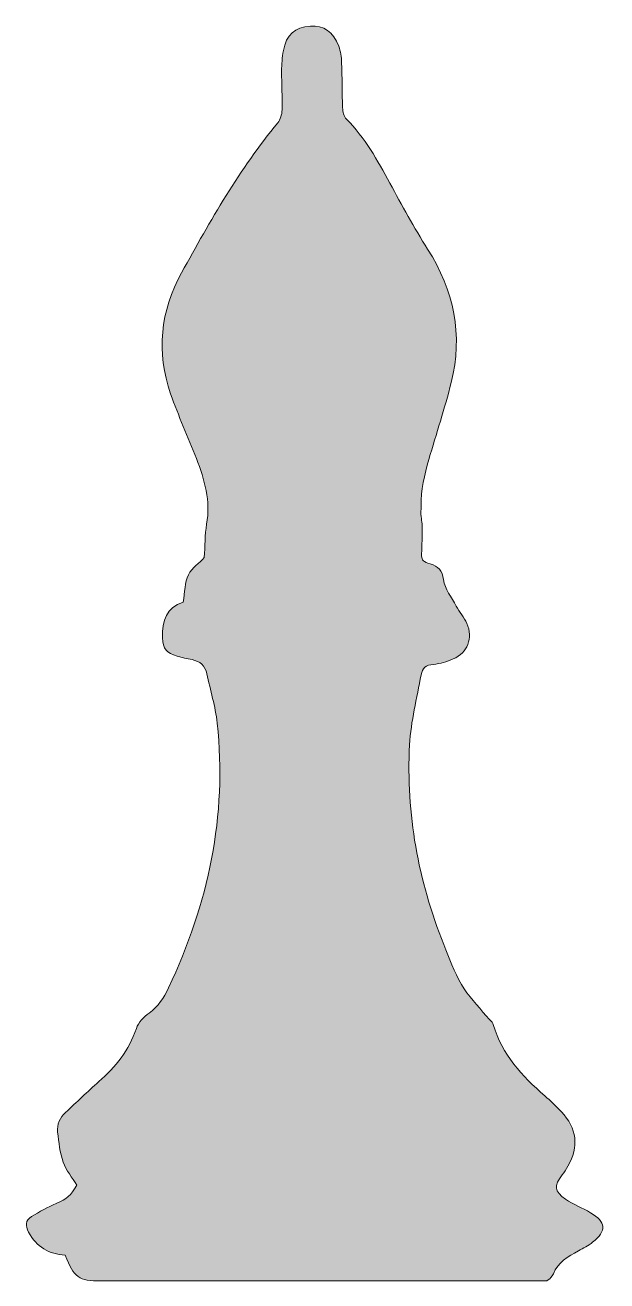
# Model space of a CAD drawing. Header units: inches. Extents: x 599 to 1448, y -1875 to -45.
import ezdxf

# ---------------------------------------------------------------- set-up
doc = ezdxf.new("R2010")
doc.units = ezdxf.units.IN
doc.header["$MEASUREMENT"] = 0
doc.layers.add('Layer 1', color=7, linetype='Continuous')

msp = doc.modelspace()

# ---------------------------------------------------------------- hatches: boundary and pattern name
at = {"layer": 'Layer 1', "true_color": 0xffffff}
h = msp.add_hatch(color=7, dxfattribs=at)
h.dxf.hatch_style = 2
edge = h.paths.add_edge_path()
edge.add_spline(control_points=[(1423.8, -1775.2), (1411.9, -1768.2), (1398.8, -1763.2), (1387.5, -1755.5), (1370.9, -1744.1), (1370.4, -1736.1), (1382.5, -1720), (1385.5, -1716), (1388.6, -1712), (1391, -1707.6), (1407.2, -1678.7), (1404.1, -1652.1), (1381.5, -1628.3), (1373.7, -1620.1), (1365.6, -1612.2), (1357.1, -1604.8), (1324, -1576), (1294.7, -1544.8), (1282.1, -1501.1), (1280.7, -1496.2), (1275.1, -1492.7), (1271.7, -1488.4), (1259.5, -1473.3), (1245.5, -1459.3), (1235.8, -1442.8), (1225.1, -1424.6), (1217.8, -1404.3), (1209.9, -1384.5), (1172.5, -1291), (1154.8, -1193.9), (1160.1, -1093.4), (1161.9, -1059.2), (1170.9, -1025.4), (1176.9, -991.5), (1178.6, -981.8), (1184.1, -977), (1194.9, -976.2), (1204.7, -975.4), (1214.6, -972.2), (1223.7, -968.3), (1244.7, -959.4), (1253, -937.8), (1243.7, -916.8), (1239.7, -907.7), (1232.8, -900), (1228, -891.2), (1221.2, -878.7), (1211.6, -866.2), (1209.6, -852.8), (1207.6, -838.9), (1202.1, -833.6), (1190, -829.9), (1180.7, -827.1), (1177.7, -824.2), (1177.6, -818.2), (1177.5, -818), (1177.5, -817.7), (1177.5, -817.5), (1177.4, -814.9), (1177.7, -812.3), (1178, -809.7), (1178, -807.5), (1178.1, -805.4), (1178.1, -804), (1178.3, -793.5), (1178.5, -782.9), (1178.5, -772.4), (1178.5, -772.4), (1178.5, -772.4), (1178.5, -772.3), (1178.5, -772.1), (1178.5, -771.9), (1178.4, -771.7), (1177.9, -768.1), (1177.3, -764.6), (1176.9, -761), (1176.4, -755.9), (1176.8, -750.8), (1176.8, -745.7), (1176.8, -745.6), (1176.8, -745.6), (1176.8, -745.5), (1176.4, -722.5), (1181.6, -700.1), (1188.2, -677.6), (1199.1, -640.3), (1211.3, -603.3), (1220.8, -565.6), (1238.4, -496), (1224.7, -431.6), (1186.4, -371.2), (1166.6, -340), (1149.1, -307.3), (1131.2, -274.9), (1113.1, -241.8), (1095.3, -208.6), (1067.9, -181.8), (1064.2, -178.1), (1062.6, -170.9), (1062.4, -165.2), (1061.5, -143.3), (1061.8, -121.3), (1061, -99.3), (1060.7, -91.3), (1059.5, -82.9), (1056.8, -75.4), (1049.3, -54.7), (1034.5, -44.8), (1015.6, -46.4), (992.3, -48.4), (980.5, -58.5), (976.1, -82), (974.2, -91.8), (973.5, -101.9), (973.5, -111.9), (973.3, -130.8), (974.6, -149.6), (974.1, -168.4), (973.9, -174.8), (971.8, -182.4), (967.9, -187.2), (912.4, -254.5), (869.4, -329.7), (827.7, -405.6), (796.8, -461.7), (790.4, -521.2), (811.7, -582.2), (822.9, -614.1), (837, -645), (849.3, -676.5), (861.2, -707.2), (870.1, -738.2), (864.2, -772), (861.5, -787.6), (861.9, -803.8), (860.8, -820.7), (853.9, -827.8), (842.7, -835.4), (837.6, -845.9), (832.2, -857), (832.5, -871), (830, -885.7), (805.9, -892.8), (798.8, -912.6), (799.9, -937.6), (800.7, -953.6), (805.5, -960), (821, -964.2), (828.2, -966.2), (835.6, -967.9), (843, -969.3), (854.7, -971.6), (861.9, -978.1), (864.5, -989.9), (869.5, -1013.9), (876.9, -1037.5), (879.6, -1061.7), (894.2, -1197.2), (866.4, -1325.2), (808.7, -1447.6), (802, -1462), (793.6, -1474.5), (780.3, -1484.2), (772.6, -1489.8), (764.7, -1498.1), (761.7, -1506.8), (751, -1538.3), (731.6, -1562.8), (707, -1584.2), (690.5, -1598.7), (674.7, -1614), (658.6, -1629), (650.3, -1636.7), (645.6, -1646.5), (646.9, -1657.6), (648.6, -1672.4), (650.2, -1687.7), (655.1, -1701.6), (659.3, -1713.6), (668.1, -1724), (674.9, -1735.2), (666.1, -1750.4), (660, -1754.9), (645, -1761.6), (632.5, -1767.1), (620.4, -1773.7), (608.8, -1780.9), (599.9, -1786.4), (599.5, -1794), (604.6, -1803.6), (616.1, -1825), (633.9, -1835.5), (658.1, -1837.2), (670.8, -1869.8), (677.6, -1874.5), (710.2, -1874.5), (922, -1874.5), (1133.8, -1874.5), (1345.6, -1874.5), (1345.6, -1874.5), (1360, -1874.5), (1360, -1874.5), (1363.2, -1872.9), (1365.8, -1870.4), (1368, -1867), (1368.6, -1866.1), (1369.1, -1865.2), (1369.7, -1864.2), (1376.3, -1847.5), (1391, -1839), (1406.2, -1830.9), (1413.3, -1827.1), (1420.8, -1823.3), (1427, -1818.3), (1447.8, -1801.3), (1446.8, -1788.7), (1423.8, -1775.2)], knot_values=[0, 0, 0, 0, 1, 1, 1, 2, 2, 2, 3, 3, 3, 4, 4, 4, 5, 5, 5, 6, 6, 6, 7, 7, 7, 8, 8, 8, 9, 9, 9, 10, 10, 10, 11, 11, 11, 12, 12, 12, 13, 13, 13, 14, 14, 14, 15, 15, 15, 16, 16, 16, 17, 17, 17, 18, 18, 18, 19, 19, 19, 20, 20, 20, 21, 21, 21, 22, 22, 22, 23, 23, 23, 24, 24, 24, 25, 25, 25, 26, 26, 26, 27, 27, 27, 28, 28, 28, 29, 29, 29, 30, 30, 30, 31, 31, 31, 32, 32, 32, 33, 33, 33, 34, 34, 34, 35, 35, 35, 36, 36, 36, 37, 37, 37, 38, 38, 38, 39, 39, 39, 40, 40, 40, 41, 41, 41, 42, 42, 42, 43, 43, 43, 44, 44, 44, 45, 45, 45, 46, 46, 46, 47, 47, 47, 48, 48, 48, 49, 49, 49, 50, 50, 50, 51, 51, 51, 52, 52, 52, 53, 53, 53, 54, 54, 54, 55, 55, 55, 56, 56, 56, 57, 57, 57, 58, 58, 58, 59, 59, 59, 60, 60, 60, 61, 61, 61, 62, 62, 62, 63, 63, 63, 64, 64, 64, 65, 65, 65, 66, 66, 66, 67, 67, 67, 68, 68, 68, 69, 69, 69, 70, 70, 70, 71, 71, 71, 72, 72, 72, 72], degree=3, periodic=1)

# ---------------------------------------------------------------- linework, layer by layer
at = {"layer": 'Layer 1', "lineweight": 0}
msp.add_open_spline([(1423.8, -1775.2), (1411.9, -1768.2), (1398.8, -1763.2), (1387.5, -1755.5), (1370.9, -1744.1), (1370.4, -1736.1), (1382.5, -1720), (1385.5, -1716), (1388.6, -1712), (1391, -1707.6), (1407.2, -1678.7), (1404.1, -1652.1), (1381.5, -1628.3), (1373.7, -1620.1), (1365.6, -1612.2), (1357.1, -1604.8), (1324, -1576), (1294.7, -1544.8), (1282.1, -1501.1), (1280.7, -1496.2), (1275.1, -1492.7), (1271.7, -1488.4), (1259.5, -1473.3), (1245.5, -1459.3), (1235.8, -1442.8), (1225.1, -1424.6), (1217.8, -1404.3), (1209.9, -1384.5), (1172.5, -1291), (1154.8, -1193.9), (1160.1, -1093.4), (1161.9, -1059.2), (1170.9, -1025.4), (1176.9, -991.5), (1178.6, -981.8), (1184.1, -977), (1194.9, -976.2), (1204.7, -975.4), (1214.6, -972.2), (1223.7, -968.3), (1244.7, -959.4), (1253, -937.8), (1243.7, -916.8), (1239.7, -907.7), (1232.8, -900), (1228, -891.2), (1221.2, -878.7), (1211.6, -866.2), (1209.6, -852.8), (1207.6, -838.9), (1202.1, -833.6), (1190, -829.9), (1180.7, -827.1), (1177.7, -824.2), (1177.6, -818.2), (1177.5, -818), (1177.5, -817.7), (1177.5, -817.5), (1177.4, -814.9), (1177.7, -812.3), (1178, -809.7), (1178, -807.5), (1178.1, -805.4), (1178.1, -804), (1178.3, -793.5), (1178.5, -782.9), (1178.5, -772.4), (1178.5, -772.4), (1178.5, -772.4), (1178.5, -772.3), (1178.5, -772.1), (1178.5, -771.9), (1178.4, -771.7), (1177.9, -768.1), (1177.3, -764.6), (1176.9, -761), (1176.4, -755.9), (1176.8, -750.8), (1176.8, -745.7), (1176.8, -745.6), (1176.8, -745.6), (1176.8, -745.5), (1176.4, -722.5), (1181.6, -700.1), (1188.2, -677.6), (1199.1, -640.3), (1211.3, -603.3), (1220.8, -565.6), (1238.4, -496), (1224.7, -431.6), (1186.4, -371.2), (1166.6, -340), (1149.1, -307.3), (1131.2, -274.9), (1113.1, -241.8), (1095.3, -208.6), (1067.9, -181.8), (1064.2, -178.1), (1062.6, -170.9), (1062.4, -165.2), (1061.5, -143.3), (1061.8, -121.3), (1061, -99.3), (1060.7, -91.3), (1059.5, -82.9), (1056.8, -75.4), (1049.3, -54.7), (1034.5, -44.8), (1015.6, -46.4), (992.3, -48.4), (980.5, -58.5), (976.1, -82), (974.2, -91.8), (973.5, -101.9), (973.5, -111.9), (973.3, -130.8), (974.6, -149.6), (974.1, -168.4), (973.9, -174.8), (971.8, -182.4), (967.9, -187.2), (912.4, -254.5), (869.4, -329.7), (827.7, -405.6), (796.8, -461.7), (790.4, -521.2), (811.7, -582.2), (822.9, -614.1), (837, -645), (849.3, -676.5), (861.2, -707.2), (870.1, -738.2), (864.2, -772), (861.5, -787.6), (861.9, -803.8), (860.8, -820.7), (853.9, -827.8), (842.7, -835.4), (837.6, -845.9), (832.2, -857), (832.5, -871), (830, -885.7), (805.9, -892.8), (798.8, -912.6), (799.9, -937.6), (800.7, -953.6), (805.5, -960), (821, -964.2), (828.2, -966.2), (835.6, -967.9), (843, -969.3), (854.7, -971.6), (861.9, -978.1), (864.5, -989.9), (869.5, -1013.9), (876.9, -1037.5), (879.6, -1061.7), (894.2, -1197.2), (866.4, -1325.2), (808.7, -1447.6), (802, -1462), (793.6, -1474.5), (780.3, -1484.2), (772.6, -1489.8), (764.7, -1498.1), (761.7, -1506.8), (751, -1538.3), (731.6, -1562.8), (707, -1584.2), (690.5, -1598.7), (674.7, -1614), (658.6, -1629), (650.3, -1636.7), (645.6, -1646.5), (646.9, -1657.6), (648.6, -1672.4), (650.2, -1687.7), (655.1, -1701.6), (659.3, -1713.6), (668.1, -1724), (674.9, -1735.2), (666.1, -1750.4), (660, -1754.9), (645, -1761.6), (632.5, -1767.1), (620.4, -1773.7), (608.8, -1780.9), (599.9, -1786.4), (599.5, -1794), (604.6, -1803.6), (616.1, -1825), (633.9, -1835.5), (658.1, -1837.2), (670.8, -1869.8), (677.6, -1874.5), (710.2, -1874.5), (922, -1874.5), (1133.8, -1874.5), (1345.6, -1874.5), (1345.6, -1874.5), (1360, -1874.5), (1360, -1874.5), (1363.2, -1872.9), (1365.8, -1870.4), (1368, -1867), (1368.6, -1866.1), (1369.1, -1865.2), (1369.7, -1864.2), (1376.3, -1847.5), (1391, -1839), (1406.2, -1830.9), (1413.3, -1827.1), (1420.8, -1823.3), (1427, -1818.3), (1447.8, -1801.3), (1446.8, -1788.7), (1423.8, -1775.2)], degree=3, knots=[0, 0, 0, 0, 1, 1, 1, 2, 2, 2, 3, 3, 3, 4, 4, 4, 5, 5, 5, 6, 6, 6, 7, 7, 7, 8, 8, 8, 9, 9, 9, 10, 10, 10, 11, 11, 11, 12, 12, 12, 13, 13, 13, 14, 14, 14, 15, 15, 15, 16, 16, 16, 17, 17, 17, 18, 18, 18, 19, 19, 19, 20, 20, 20, 21, 21, 21, 22, 22, 22, 23, 23, 23, 24, 24, 24, 25, 25, 25, 26, 26, 26, 27, 27, 27, 28, 28, 28, 29, 29, 29, 30, 30, 30, 31, 31, 31, 32, 32, 32, 33, 33, 33, 34, 34, 34, 35, 35, 35, 36, 36, 36, 37, 37, 37, 38, 38, 38, 39, 39, 39, 40, 40, 40, 41, 41, 41, 42, 42, 42, 43, 43, 43, 44, 44, 44, 45, 45, 45, 46, 46, 46, 47, 47, 47, 48, 48, 48, 49, 49, 49, 50, 50, 50, 51, 51, 51, 52, 52, 52, 53, 53, 53, 54, 54, 54, 55, 55, 55, 56, 56, 56, 57, 57, 57, 58, 58, 58, 59, 59, 59, 60, 60, 60, 61, 61, 61, 62, 62, 62, 63, 63, 63, 64, 64, 64, 65, 65, 65, 66, 66, 66, 67, 67, 67, 68, 68, 68, 69, 69, 69, 70, 70, 70, 71, 71, 71, 72, 72, 72, 72], dxfattribs=at)

doc.saveas('drawing.dxf')
